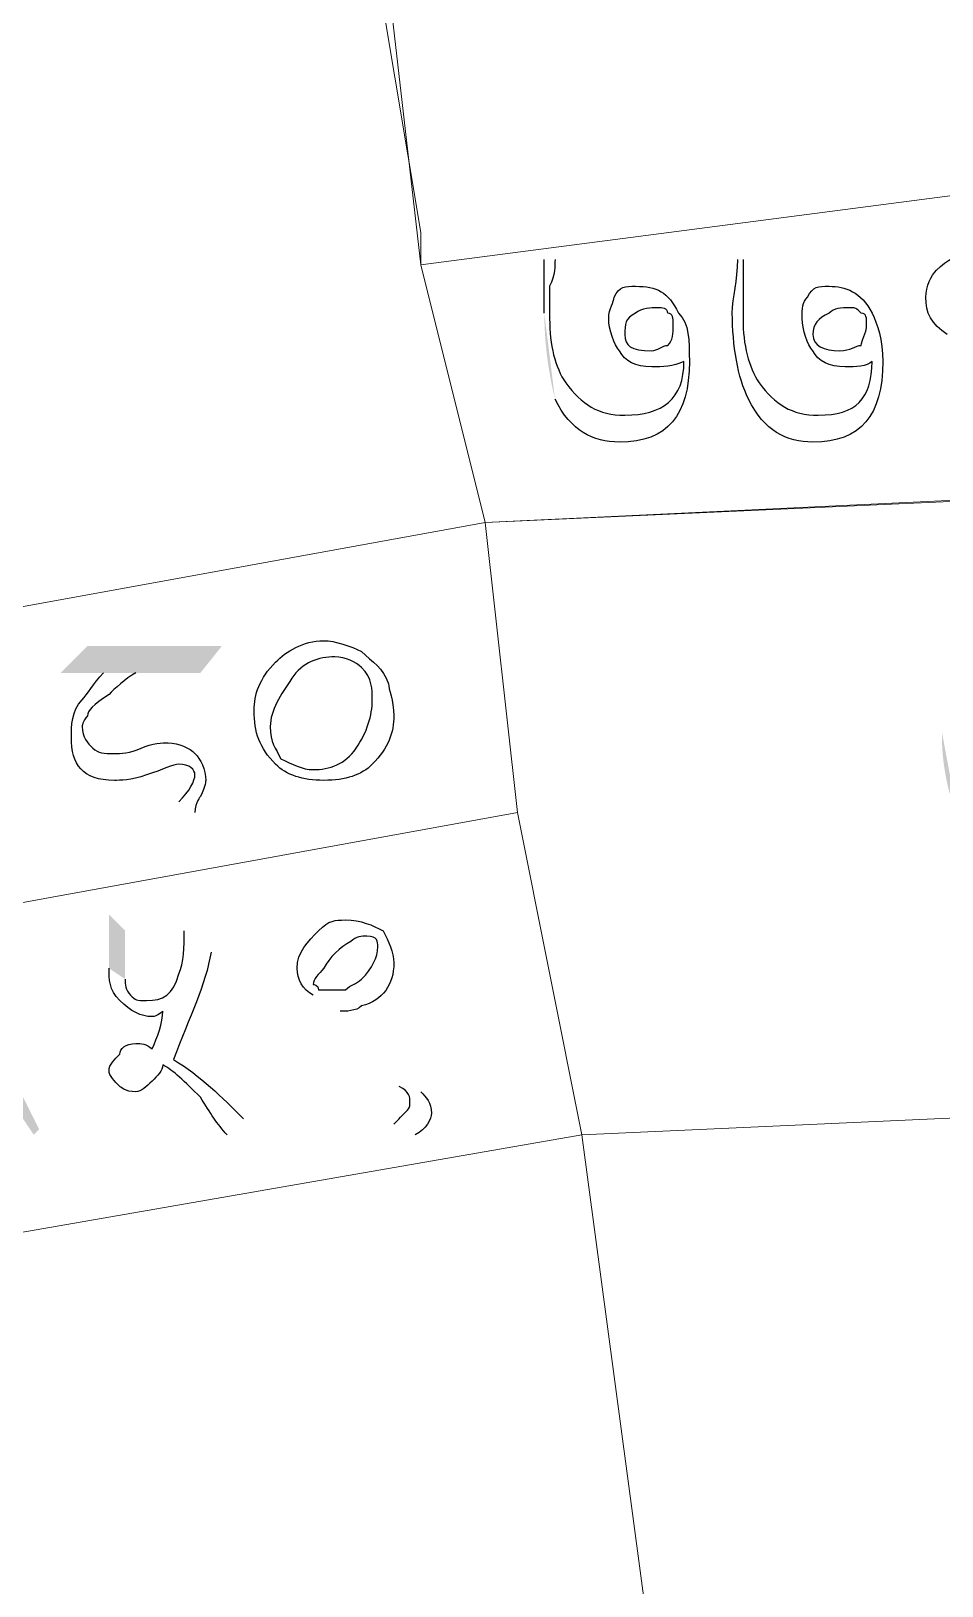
# Model space of a CAD drawing. Header units: metres. Extents: x 345912 to 349030, y 3061206 to 3061792.
# Drawn here: x 346039.22 to 346047.83, y 3061323.32 to 3061338.03 of the extents above; entities that cross this region are included whole.
import ezdxf

# ---------------------------------------------------------------- set-up
doc = ezdxf.new("R2010")
doc.units = ezdxf.units.M
doc.header["$MEASUREMENT"] = 0
doc.layers.add('PDF5_Geometry', color=7, linetype='Continuous')
doc.layers.add('PDF5_Solid Fills', color=7, linetype='Continuous')

msp = doc.modelspace()

# ---------------------------------------------------------------- hatches: boundary and pattern name
at = {"layer": 'PDF5_Solid Fills', "transparency": 33554559}
h = msp.add_hatch(color=256, dxfattribs=at)
h.paths.add_polyline_path([(346044.06693, 3061335.35804, 0.05812615), (346044.16853, 3061334.54524)], flags=0)
h.paths.add_polyline_path([(346044.06693, 3061335.86604), (346044.16853, 3061335.86604)], flags=0)
h.paths.add_polyline_path([(346045.38773, 3061334.90084), (346045.38773, 3061334.90084)], flags=0)
h.paths.add_polyline_path([(346045.89573, 3061335.86604), (346045.94653, 3061335.86604)], flags=0)
h.paths.add_polyline_path([(346047.16573, 3061334.90084), (346047.16573, 3061334.90084)], flags=0)
h.paths.add_polyline_path([(346048.58813, 3061335.40884), (346048.58813, 3061334.08804)], flags=0)
h.paths.add_polyline_path([(346048.63893, 3061333.88484), (346048.63893, 3061333.83404)], flags=0)
h = msp.add_hatch(color=256, dxfattribs=at)
h.paths.add_polyline_path([(346037.66613, 3061331.90365, 0.09913524), (346037.81853, 3061331.09085)], flags=0)
h.paths.add_polyline_path([(346037.71693, 3061332.41165), (346037.76773, 3061332.41165)], flags=0)
h.paths.add_polyline_path([(346038.98693, 3061331.44645), (346038.98693, 3061331.49725)], flags=0)
h.paths.add_polyline_path([(346039.90133, 3061331.95445), (346039.49493, 3061331.95445), (346039.74893, 3061332.20845), (346041.01893, 3061332.20845), (346040.81573, 3061331.95445), (346040.20613, 3061331.95445)], flags=0)
h.paths.add_polyline_path([(346040.76493, 3061330.63365), (346040.61253, 3061330.73525)], flags=0)
h = msp.add_hatch(color=256, dxfattribs=at)
h.paths.add_polyline_path([(346047.82614, 3061331.39564, 0.09913524), (346047.97854, 3061330.58284)], flags=0)
h.paths.add_polyline_path([(346047.87694, 3061331.90364), (346047.92774, 3061331.90364)], flags=0)
h.paths.add_polyline_path([(346049.14694, 3061330.93844), (346049.14694, 3061330.98924)], flags=0)
h.paths.add_polyline_path([(346049.65494, 3061331.90364), (346049.75654, 3061331.90364)], flags=0)
h.paths.add_polyline_path([(346050.97574, 3061330.93844), (346050.97574, 3061330.98924)], flags=0)
h.paths.add_polyline_path([(346052.14414, 3061330.93844), (346051.43294, 3061331.85284), (346051.53454, 3061331.90364), (346052.19494, 3061330.98924), (346052.85534, 3061331.80204), (346052.95694, 3061331.64964), (346052.29654, 3061330.88764)], flags=0)
h = msp.add_hatch(color=256, dxfattribs=at)
h.paths.add_polyline_path([(346038.93614, 3061329.41444), (346039.13934, 3061329.61764), (346038.78374, 3061329.61764)], flags=0)
h.paths.add_polyline_path([(346038.93614, 3061328.04284), (346039.24094, 3061327.58564), (346039.29174, 3061327.63644), (346039.08854, 3061328.04284)], flags=0)
h.paths.add_polyline_path([(346038.83454, 3061328.75404), (346039.03774, 3061328.95724), (346038.63134, 3061328.95724)], flags=0)
h.paths.add_polyline_path([(346040.66334, 3061329.51604), (346040.91734, 3061329.31284)], flags=0)
h.paths.add_polyline_path([(346041.22214, 3061327.73804), (346041.06974, 3061327.58564)], flags=0)
h.paths.add_polyline_path([(346039.95214, 3061329.16044), (346039.95214, 3061329.66844), (346040.10454, 3061329.51604), (346040.10454, 3061329.05884)], flags=0)
h.paths.add_polyline_path([(346042.13654, 3061328.75404), (346042.89854, 3061327.99204)], flags=0)
h.paths.add_polyline_path([(346042.84774, 3061327.58564), (346042.64454, 3061327.68724)], flags=0)
h.paths.add_polyline_path([(346042.69534, 3061328.04284), (346041.88254, 3061328.90644)], flags=0)

# ---------------------------------------------------------------- linework, layer by layer
at = {"layer": 'PDF5_Geometry', "lineweight": 9}
for points in [[(346049.90894, 3061336.72963), (346042.89854, 3061335.81523), (346040.76494, 3061354.40803), (346041.67933, 3061355.01764), (346048.08013, 3061350.75044)], [(346049.90894, 3061336.72963), (346042.89854, 3061335.81523), (346040.76494, 3061354.40803), (346041.67933, 3061355.01764), (346048.08013, 3061350.75044)], [(346042.89854, 3061335.81523), (346042.89854, 3061336.12004), (346042.28894, 3061339.77764), (346040.15534, 3061351.66485), (346039.24094, 3061353.18884), (346040.76494, 3061354.40803)], [(346042.89854, 3061335.81523), (346042.89854, 3061336.12004), (346042.28894, 3061339.77764), (346040.15534, 3061351.66485), (346039.24094, 3061353.18884), (346040.76494, 3061354.40803)], [(346042.89854, 3061335.81523), (346043.50814, 3061333.37683), (346036.80254, 3061332.15764), (346034.36414, 3061351.05523), (346039.24094, 3061353.18884), (346040.15534, 3061351.66485), (346042.28894, 3061339.77764), (346042.89854, 3061336.12004)], [(346042.89854, 3061335.81523), (346043.50814, 3061333.37683), (346036.80254, 3061332.15764), (346034.36414, 3061351.05523), (346039.24094, 3061353.18884), (346040.15534, 3061351.66485), (346042.28894, 3061339.77764), (346042.89854, 3061336.12004)], [(346043.50814, 3061333.37683), (346042.89854, 3061335.81523), (346049.90894, 3061336.72963), (346050.21373, 3061333.68164)], [(346043.50814, 3061333.37683), (346042.89854, 3061335.81523), (346049.90894, 3061336.72963), (346050.21373, 3061333.68164)], [(346044.42254, 3061327.58564), (346043.81293, 3061330.63365), (346043.50814, 3061333.37683), (346056.30974, 3061333.98645), (346056.91933, 3061331.24324), (346057.83373, 3061328.19523)], [(346044.42254, 3061327.58564), (346043.81293, 3061330.63365), (346043.50814, 3061333.37683), (346056.30974, 3061333.98645), (346056.91933, 3061331.24324), (346057.83373, 3061328.19523)], [(346043.50814, 3061333.37683), (346043.81293, 3061330.63365), (346037.10733, 3061329.41444), (346036.80254, 3061332.15764)], [(346043.50814, 3061333.37683), (346043.81293, 3061330.63365), (346037.10733, 3061329.41444), (346036.80254, 3061332.15764)], [(346044.42254, 3061327.58564), (346037.41214, 3061326.36645), (346037.10733, 3061329.41444), (346043.81293, 3061330.63365)], [(346044.42254, 3061327.58564), (346037.41214, 3061326.36645), (346037.10733, 3061329.41444), (346043.81293, 3061330.63365)], [(346059.66254, 3061321.79444), (346053.87134, 3061321.79444), (346045.03214, 3061323.01365), (346044.42254, 3061327.58564), (346057.83373, 3061328.19523)], [(346059.66254, 3061321.79444), (346053.87134, 3061321.79444), (346045.03214, 3061323.01365), (346044.42254, 3061327.58564), (346057.83373, 3061328.19523)], [(346045.03214, 3061323.01365), (346046.25134, 3061318.44164), (346035.58334, 3061316.61284), (346034.05933, 3061325.75683), (346037.41214, 3061326.36645), (346044.42254, 3061327.58564)], [(346045.03214, 3061323.01365), (346046.25134, 3061318.44164), (346035.58334, 3061316.61284), (346034.05933, 3061325.75683), (346037.41214, 3061326.36645), (346044.42254, 3061327.58564)]]:
    msp.add_lwpolyline(points, close=True, dxfattribs=at)
at = {"layer": 'PDF5_Geometry', "lineweight": 25}
for points in [[(346044.06693, 3061335.35804), (346044.06693, 3061335.51044), (346044.06693, 3061335.66284), (346044.06693, 3061335.86604)], [(346044.16853, 3061335.86604), (346044.16853, 3061335.81524), (346044.16853, 3061335.71364), (346044.11773, 3061335.61204)], [(346045.84493, 3061335.35804), (346045.84493, 3061335.51044), (346045.89573, 3061335.66284), (346045.89573, 3061335.86604)], [(346045.94653, 3061335.86604), (346045.94653, 3061335.81524), (346045.94653, 3061335.71364), (346045.94653, 3061335.61204)], [(346047.77533, 3061335.76444), (346047.87693, 3061335.86604), (346047.97853, 3061335.91684), (346048.08013, 3061335.91684)], [(346047.67373, 3061335.51044), (346047.67373, 3061335.61204), (346047.72453, 3061335.71364), (346047.77533, 3061335.76444)], [(346044.11773, 3061335.61204), (346044.11773, 3061335.45964), (346044.11773, 3061335.40884), (346044.11773, 3061335.30724)], [(346044.67653, 3061335.30724), (346044.67653, 3061335.40884), (346044.72733, 3061335.45964), (346044.72733, 3061335.51044)], [(346044.72733, 3061335.51044), (346044.77813, 3061335.61204), (346044.82893, 3061335.61204), (346044.93053, 3061335.61204)], [(346044.93053, 3061335.61204), (346045.13373, 3061335.61204), (346045.23533, 3061335.56124), (346045.33693, 3061335.35804)], [(346045.94653, 3061335.61204), (346045.94653, 3061335.45964), (346045.94653, 3061335.40884), (346045.94653, 3061335.30724)], [(346046.50533, 3061335.30724), (346046.50533, 3061335.40884), (346046.50533, 3061335.45964), (346046.55613, 3061335.51044)], [(346046.55613, 3061335.51044), (346046.60693, 3061335.61204), (346046.65773, 3061335.61204), (346046.75933, 3061335.61204)], [(346046.75933, 3061335.61204), (346046.91173, 3061335.61204), (346047.06413, 3061335.56124), (346047.16573, 3061335.35804)], [(346047.87693, 3061335.15484), (346047.72453, 3061335.25644), (346047.67373, 3061335.35804), (346047.67373, 3061335.51044)], [(346044.93053, 3061335.35804), (346044.82893, 3061335.30724), (346044.82893, 3061335.25644), (346044.82893, 3061335.15484)], [(346045.13373, 3061335.40884), (346045.08293, 3061335.40884), (346044.98133, 3061335.40884), (346044.93053, 3061335.35804)], [(346045.23533, 3061335.35804), (346045.23533, 3061335.40884), (346045.18453, 3061335.40884), (346045.13373, 3061335.40884)], [(346045.28613, 3061335.25644), (346045.28613, 3061335.30724), (346045.28613, 3061335.35804), (346045.23533, 3061335.35804)], [(346045.33693, 3061335.35804), (346045.43853, 3061335.25644), (346045.43853, 3061335.10404), (346045.43853, 3061334.90084)], [(346045.99733, 3061334.54524), (346045.89573, 3061334.74844), (346045.84493, 3061335.05324), (346045.84493, 3061335.35804)], [(346046.75933, 3061335.35804), (346046.65773, 3061335.30724), (346046.60693, 3061335.25644), (346046.60693, 3061335.15484)], [(346046.96253, 3061335.40884), (346046.86093, 3061335.40884), (346046.81013, 3061335.40884), (346046.75933, 3061335.35804)], [(346047.06413, 3061335.35804), (346047.01333, 3061335.40884), (346047.01333, 3061335.40884), (346046.96253, 3061335.40884)], [(346047.11493, 3061335.25644), (346047.11493, 3061335.30724), (346047.11493, 3061335.35804), (346047.06413, 3061335.35804)], [(346047.16573, 3061335.35804), (346047.21653, 3061335.25644), (346047.26733, 3061335.10404), (346047.26733, 3061334.90084)], [(346044.11773, 3061335.30724), (346044.11773, 3061335.05324), (346044.16853, 3061334.85004), (346044.27013, 3061334.69764)], [(346044.77813, 3061335.00244), (346044.72733, 3061335.05324), (346044.67653, 3061335.20564), (346044.67653, 3061335.30724)], [(346045.23533, 3061335.05324), (346045.28613, 3061335.10404), (346045.28613, 3061335.15484), (346045.28613, 3061335.25644)], [(346045.94653, 3061335.30724), (346045.94653, 3061335.05324), (346045.99733, 3061334.85004), (346046.09893, 3061334.69764)], [(346046.60693, 3061335.00244), (346046.55613, 3061335.05324), (346046.50533, 3061335.20564), (346046.50533, 3061335.30724)], [(346047.06413, 3061335.05324), (346047.06413, 3061335.10404), (346047.11493, 3061335.15484), (346047.11493, 3061335.25644)], [(346044.82893, 3061335.15484), (346044.82893, 3061335.05324), (346044.87973, 3061335.00244), (346045.08293, 3061335.00244)], [(346045.08293, 3061335.00244), (346045.13373, 3061335.00244), (346045.18453, 3061335.05324), (346045.23533, 3061335.05324)], [(346046.60693, 3061335.15484), (346046.60693, 3061335.05324), (346046.70853, 3061335.00244), (346046.86093, 3061335.00244)], [(346046.86093, 3061335.00244), (346046.96253, 3061335.00244), (346047.01333, 3061335.05324), (346047.06413, 3061335.05324)], [(346045.08293, 3061334.85004), (346044.93053, 3061334.85004), (346044.82893, 3061334.90084), (346044.77813, 3061335.00244)], [(346046.91173, 3061334.85004), (346046.75933, 3061334.85004), (346046.65773, 3061334.90084), (346046.60693, 3061335.00244)], [(346045.43853, 3061334.90084), (346045.43853, 3061334.39284), (346045.23533, 3061334.13884), (346044.77813, 3061334.13884)], [(346044.82893, 3061334.39284), (346045.18453, 3061334.39284), (346045.38773, 3061334.54524), (346045.38773, 3061334.90084)], [(346045.38773, 3061334.90084), (346045.28613, 3061334.85004), (346045.18453, 3061334.85004), (346045.08293, 3061334.85004)], [(346047.26733, 3061334.90084), (346047.26733, 3061334.39284), (346047.06413, 3061334.13884), (346046.60693, 3061334.13884)], [(346046.65773, 3061334.39284), (346047.01333, 3061334.39284), (346047.16573, 3061334.54524), (346047.16573, 3061334.90084)], [(346047.16573, 3061334.90084), (346047.11493, 3061334.85004), (346047.01333, 3061334.85004), (346046.91173, 3061334.85004)], [(346044.27013, 3061334.69764), (346044.42253, 3061334.49444), (346044.57493, 3061334.39284), (346044.82893, 3061334.39284)], [(346046.09893, 3061334.69764), (346046.25133, 3061334.49444), (346046.40373, 3061334.39284), (346046.65773, 3061334.39284)], [(346044.77813, 3061334.13884), (346044.52413, 3061334.13884), (346044.32093, 3061334.24044), (346044.16853, 3061334.54524)], [(346046.60693, 3061334.13884), (346046.35293, 3061334.13884), (346046.14973, 3061334.24044), (346045.99733, 3061334.54524)], [(346041.52693, 3061332.05605), (346041.62853, 3061332.15765), (346041.78093, 3061332.25925), (346041.98413, 3061332.25925)], [(346041.98413, 3061332.25925), (346042.08573, 3061332.25925), (346042.23813, 3061332.20845), (346042.33973, 3061332.15765)], [(346042.33973, 3061332.15765), (346042.44133, 3061332.05605), (346042.54293, 3061332.00525), (346042.59373, 3061331.85285)], [(346041.32373, 3061331.59885), (346041.32373, 3061331.75125), (346041.37453, 3061331.90365), (346041.52693, 3061332.05605)], [(346042.08573, 3061332.10685), (346041.93333, 3061332.10685), (346041.78093, 3061332.05605), (346041.67933, 3061331.90365)], [(346042.33973, 3061332.00525), (346042.28893, 3061332.05605), (346042.18733, 3061332.10685), (346042.08573, 3061332.10685)], [(346042.44133, 3061331.70045), (346042.44133, 3061331.80205), (346042.44133, 3061331.90365), (346042.33973, 3061332.00525)], [(346039.69813, 3061331.70045), (346039.74893, 3061331.75125), (346039.79973, 3061331.85285), (346039.90133, 3061331.95445)], [(346040.20613, 3061331.95445), (346040.10453, 3061331.90365), (346040.00293, 3061331.80205), (346039.95213, 3061331.75125)], [(346041.67933, 3061331.90365), (346041.57773, 3061331.75125), (346041.47613, 3061331.59885), (346041.47613, 3061331.44645)], [(346042.59373, 3061331.85285), (346042.59373, 3061331.80205), (346042.64453, 3061331.70045), (346042.64453, 3061331.54805)], [(346039.59653, 3061331.34485), (346039.59653, 3061331.44645), (346039.59653, 3061331.59885), (346039.69813, 3061331.70045)], [(346039.95213, 3061331.75125), (346039.79973, 3061331.64965), (346039.74893, 3061331.59885), (346039.74893, 3061331.54805)], [(346042.28893, 3061331.24325), (346042.39053, 3061331.39565), (346042.44133, 3061331.54805), (346042.44133, 3061331.70045)], [(346039.74893, 3061331.54805), (346039.69813, 3061331.49725), (346039.69813, 3061331.44645), (346039.69813, 3061331.44645)], [(346041.52693, 3061331.09085), (346041.37453, 3061331.24325), (346041.32373, 3061331.39565), (346041.32373, 3061331.59885)], [(346042.64453, 3061331.54805), (346042.64453, 3061331.39565), (346042.59373, 3061331.24325), (346042.44133, 3061331.09085)], [(346039.69813, 3061331.44645), (346039.69813, 3061331.34485), (346039.74893, 3061331.29405), (346039.79973, 3061331.24325)], [(346041.47613, 3061331.44645), (346041.47613, 3061331.29405), (346041.52693, 3061331.24325), (346041.57773, 3061331.14165)], [(346040.00293, 3061330.93845), (346039.69813, 3061330.93845), (346039.59653, 3061331.09085), (346039.59653, 3061331.34485)], [(346039.79973, 3061331.24325), (346039.85053, 3061331.19245), (346039.90133, 3061331.19245), (346040.00293, 3061331.19245)], [(346040.00293, 3061331.19245), (346040.05373, 3061331.19245), (346040.15533, 3061331.19245), (346040.25693, 3061331.24325)], [(346040.25693, 3061331.24325), (346040.35853, 3061331.29405), (346040.46013, 3061331.29405), (346040.51093, 3061331.29405)], [(346040.51093, 3061331.29405), (346040.61253, 3061331.29405), (346040.71413, 3061331.24325), (346040.76493, 3061331.19245)], [(346041.88253, 3061331.04005), (346042.03493, 3061331.04005), (346042.18733, 3061331.09085), (346042.28893, 3061331.24325)], [(346040.61253, 3061331.09085), (346040.56173, 3061331.09085), (346040.46013, 3061331.04005), (346040.30773, 3061330.98925)], [(346040.76493, 3061330.98925), (346040.76493, 3061331.04005), (346040.71413, 3061331.09085), (346040.61253, 3061331.09085)], [(346040.76493, 3061331.19245), (346040.81573, 3061331.14165), (346040.86653, 3061331.04005), (346040.86653, 3061330.93845)], [(346041.98413, 3061330.93845), (346041.78093, 3061330.93845), (346041.62853, 3061330.98925), (346041.52693, 3061331.09085)], [(346041.57773, 3061331.14165), (346041.67933, 3061331.09085), (346041.78093, 3061331.04005), (346041.88253, 3061331.04005)], [(346042.44133, 3061331.09085), (346042.33973, 3061330.98925), (346042.18733, 3061330.93845), (346041.98413, 3061330.93845)], [(346040.30773, 3061330.98925), (346040.15533, 3061330.93845), (346040.05373, 3061330.93845), (346040.00293, 3061330.93845)], [(346040.61253, 3061330.73525), (346040.71413, 3061330.83685), (346040.76493, 3061330.93845), (346040.76493, 3061330.98925)], [(346040.86653, 3061330.93845), (346040.86653, 3061330.93845), (346040.86653, 3061330.88765), (346040.81573, 3061330.78605)], [(346040.81573, 3061330.78605), (346040.81573, 3061330.78605), (346040.76493, 3061330.73525), (346040.76493, 3061330.63365)], [(346041.93334, 3061329.51604), (346042.03494, 3061329.61764), (346042.08574, 3061329.61764), (346042.18734, 3061329.61764)], [(346042.18734, 3061329.61764), (346042.33974, 3061329.61764), (346042.44134, 3061329.56684), (346042.54294, 3061329.51604)], [(346040.61254, 3061329.10964), (346040.66334, 3061329.21124), (346040.66334, 3061329.36364), (346040.66334, 3061329.51604)], [(346041.73014, 3061329.16044), (346041.73014, 3061329.31284), (346041.83174, 3061329.41444), (346041.93334, 3061329.51604)], [(346042.39054, 3061329.46524), (346042.33974, 3061329.46524), (346042.28894, 3061329.46524), (346042.23814, 3061329.41444)], [(346042.49214, 3061329.36364), (346042.49214, 3061329.41444), (346042.49214, 3061329.46524), (346042.39054, 3061329.46524)], [(346042.54294, 3061329.51604), (346042.59374, 3061329.41444), (346042.64454, 3061329.31284), (346042.64454, 3061329.21124)], [(346042.23814, 3061329.41444), (346042.13654, 3061329.36364), (346042.03494, 3061329.26204), (346041.98414, 3061329.16044)], [(346042.33974, 3061329.05884), (346042.44134, 3061329.16044), (346042.49214, 3061329.26204), (346042.49214, 3061329.36364)], [(346040.91734, 3061329.31284), (346040.86654, 3061329.00804), (346040.71414, 3061328.70324), (346040.56174, 3061328.29684)], [(346042.64454, 3061329.21124), (346042.64454, 3061329.00804), (346042.54294, 3061328.85564), (346042.33974, 3061328.80484)], [(346040.05374, 3061328.85564), (346039.95214, 3061328.95724), (346039.95214, 3061329.05884), (346039.95214, 3061329.16044)], [(346040.10454, 3061329.05884), (346040.10454, 3061329.00804), (346040.10454, 3061328.95724), (346040.15534, 3061328.90644)], [(346040.30774, 3061328.85564), (346040.46014, 3061328.85564), (346040.56174, 3061328.90644), (346040.61254, 3061329.10964)], [(346041.88254, 3061328.90644), (346041.78094, 3061328.95724), (346041.73014, 3061329.05884), (346041.73014, 3061329.16044)], [(346041.98414, 3061329.16044), (346041.93334, 3061329.10964), (346041.88254, 3061329.05884), (346041.88254, 3061329.00804)], [(346042.18734, 3061328.95724), (346042.23814, 3061329.00804), (346042.28894, 3061329.00804), (346042.33974, 3061329.05884)], [(346040.15534, 3061328.90644), (346040.20614, 3061328.85564), (346040.20614, 3061328.85564), (346040.30774, 3061328.85564)], [(346041.88254, 3061329.00804), (346041.88254, 3061329.00804), (346041.93334, 3061329.00804), (346041.93334, 3061328.95724)], [(346041.93334, 3061328.95724), (346041.93334, 3061328.95724), (346041.98414, 3061328.95724), (346042.03494, 3061328.95724)], [(346042.03494, 3061328.95724), (346042.08574, 3061328.95724), (346042.13654, 3061328.95724), (346042.18734, 3061328.95724)], [(346040.35854, 3061328.70324), (346040.25694, 3061328.70324), (346040.15534, 3061328.75404), (346040.05374, 3061328.85564)], [(346040.35854, 3061328.39844), (346040.40934, 3061328.50004), (346040.46014, 3061328.65244), (346040.46014, 3061328.75404)], [(346040.46014, 3061328.75404), (346040.46014, 3061328.75404), (346040.40934, 3061328.70324), (346040.35854, 3061328.70324)], [(346042.33974, 3061328.80484), (346042.28894, 3061328.75404), (346042.18734, 3061328.75404), (346042.13654, 3061328.75404)], [(346040.05374, 3061328.34764), (346040.05374, 3061328.39844), (346040.10454, 3061328.44924), (346040.20614, 3061328.44924)], [(346040.20614, 3061328.44924), (346040.25694, 3061328.44924), (346040.30774, 3061328.44924), (346040.35854, 3061328.39844)], [(346039.95214, 3061328.19524), (346039.95214, 3061328.24604), (346040.00294, 3061328.29684), (346040.05374, 3061328.34764)], [(346040.56174, 3061328.29684), (346040.81574, 3061328.14444), (346041.01894, 3061327.94124), (346041.22214, 3061327.73804)], [(346040.05374, 3061328.04284), (346040.00294, 3061328.09364), (346039.95214, 3061328.14444), (346039.95214, 3061328.19524)], [(346040.46014, 3061328.24604), (346040.46014, 3061328.19524), (346040.40934, 3061328.14444), (346040.35854, 3061328.09364)], [(346040.81574, 3061327.94124), (346040.66334, 3061328.09364), (346040.56174, 3061328.19524), (346040.46014, 3061328.24604)], [(346040.20614, 3061327.99204), (346040.10454, 3061327.99204), (346040.05374, 3061328.04284), (346040.05374, 3061328.04284)], [(346040.35854, 3061328.09364), (346040.30774, 3061328.04284), (346040.25694, 3061327.99204), (346040.20614, 3061327.99204)], [(346042.79694, 3061327.89044), (346042.79694, 3061327.94124), (346042.79694, 3061327.99204), (346042.69534, 3061328.04284)], [(346041.06974, 3061327.58564), (346040.96814, 3061327.68724), (346040.91734, 3061327.78884), (346040.81574, 3061327.94124)], [(346042.74614, 3061327.78884), (346042.79694, 3061327.83964), (346042.79694, 3061327.83964), (346042.79694, 3061327.89044)], [(346042.89854, 3061327.99204), (346042.94934, 3061327.94124), (346043.00014, 3061327.89044), (346043.00014, 3061327.78884)], [(346042.64454, 3061327.68724), (346042.64454, 3061327.68724), (346042.69534, 3061327.73804), (346042.74614, 3061327.78884)], [(346043.00014, 3061327.78884), (346043.00014, 3061327.73804), (346042.94934, 3061327.63644), (346042.84774, 3061327.58564)]]:
    msp.add_open_spline(points, degree=3, dxfattribs=at)

doc.saveas('drawing.dxf')
